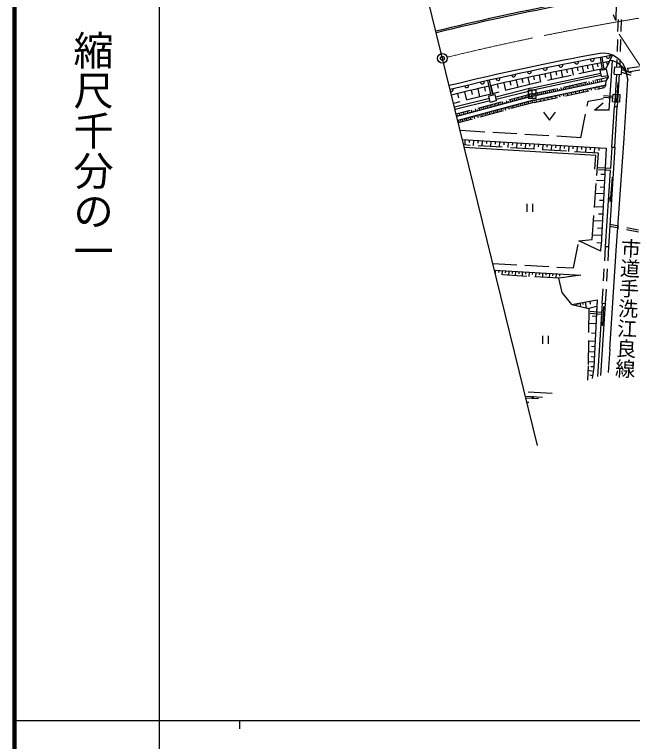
# Model space of a CAD drawing. Units: millimetres, scale not verified. Extents: x 40000 to 680000, y 20000 to 380000.
# Drawn here: x 40000 to 116966, y 202409 to 292960 of the extents above; entities that cross this region are included whole.
import ezdxf
from ezdxf.enums import TextEntityAlignment as Align

# ---------------------------------------------------------------- set-up
doc = ezdxf.new("R2010")
doc.units = ezdxf.units.MM
doc.header["$LTSCALE"] = 1000
doc.header["$PDMODE"] = 32
doc.header["$PDSIZE"] = 500
doc.linetypes.add('CHAIN', pattern=[18.5, 12, -1.5, 3.5, -1.5])
for name, color, linetype, lineweight in [('M-BGD', 7, 'Continuous', 25), ('M-BMK', 2, 'CHAIN', 13), ('M-BMK-ROW', 30, 'Continuous', 25), ('M-BMK-SRVR', 3, 'Continuous', 25), ('M-STR-HTXT', 7, 'Continuous', 13), ('M-TTL', 2, 'Continuous', 140), ('M-TTL-BAND', 7, 'Continuous', 25)]:
    doc.layers.add(name, color=color, linetype=linetype, lineweight=lineweight)
doc.layers.add('M-OTRS', color=6, linetype='Continuous')
doc.styles.add('@ＭＳ ゴシック', font='')
doc.styles.get('@ＭＳ ゴシック').set_extended_font_data('@MS Gothic')

msp = doc.modelspace()

# ---------------------------------------------------------------- linework, layer by layer
at = {"layer": 'M-BGD'}
for p, q in [((105129, 239284), (78924, 346053)), ((114940, 294400), (114901, 292214)), ((114901, 292214), (114622, 292910)), ((115162, 290838), (115210, 292337)), ((115563, 290851), (115611, 292351)), ((115083, 288339), (115131, 289838)), ((115484, 288353), (115531, 289852)), ((113248, 286073), (112975, 287615)), ((113444, 286110), (113172, 287650)), ((113732, 286320), (114499, 287888)), ((114069, 281064), (114500, 287224)), ((114069, 281064), (114500, 287224)), ((114069, 281064), (114500, 287224)), ((114069, 281064), (114500, 287224)), ((115022, 286428), (115051, 287340)), ((115422, 286404), (115452, 287353)), ((109423, 286229), (109583, 285422)), ((110069, 286357), (110149, 285954)), ((113224, 286208), (110292, 285574)), ((110715, 286480), (110862, 285699)), ((111341, 286598), (111414, 286207)), ((111966, 286716), (112107, 285968)), ((112564, 286827), (112632, 286452)), ((112955, 286019), (113742, 286166)), ((113418, 286251), (113732, 286320)), ((113732, 287039), (113797, 286683)), ((113881, 285378), (113742, 286166)), ((114701, 285546), (114757, 286445)), ((114757, 286445), (115655, 286390)), ((115600, 285491), (115655, 286390)), ((116339, 286260), (117817, 286500)), ((116339, 286260), (116411, 285816)), ((104318, 283772), (113020, 285652)), ((113072, 285357), (104391, 283481)), ((104643, 285263), (104735, 284825)), ((105345, 285410), (105526, 284545)), ((106037, 285556), (106128, 285123)), ((109314, 285363), (106382, 284729)), ((106732, 285695), (106901, 284842)), ((107414, 285830), (107498, 285404)), ((108096, 285965), (108261, 285136)), ((108759, 286097), (108842, 285682)), ((113094, 285231), (112955, 286019)), ((113094, 285231), (113881, 285378)), ((113891, 285329), (113881, 285378)), ((114701, 285546), (115600, 285491)), ((114967, 285530), (114721, 281523)), ((115327, 285508), (115080, 281501)), ((115618, 285786), (116758, 285415)), ((115637, 286095), (116814, 285713)), ((116373, 284865), (116204, 285870)), ((116411, 285816), (117889, 286056)), ((99375, 282895), (98955, 284732)), ((99570, 282940), (99150, 284777)), ((100931, 284458), (101143, 283496)), ((101700, 284627), (101806, 284146)), ((102470, 284797), (102672, 283877)), ((103205, 284959), (103307, 284499)), ((103942, 285116), (104126, 284239)), ((105405, 284518), (104198, 284257)), ((104516, 282798), (113679, 284738)), ((108365, 283929), (111297, 284565)), ((110617, 284090), (110551, 284404)), ((111123, 284197), (111056, 284513)), ((111378, 284251), (111345, 284411)), ((111634, 284305), (111566, 284624)), ((111891, 284360), (111857, 284520)), ((112148, 284414), (112080, 284736)), ((112274, 284778), (113933, 285138)), ((112407, 284469), (112373, 284631)), ((112667, 284524), (112598, 284848)), ((112928, 284579), (112894, 284743)), ((113190, 284635), (113121, 284962)), ((113661, 284223), (113679, 284738)), ((115127, 284475), (114991, 282020)), ((115127, 284475), (114991, 282020)), ((115918, 277564), (116373, 284865)), ((115918, 277564), (116373, 284865)), ((115918, 277564), (116373, 284865)), ((115918, 277564), (116373, 284865)), ((96863, 283524), (96987, 283004)), ((97696, 283721), (97932, 282697)), ((98516, 283910), (98634, 283398)), ((99336, 284099), (99565, 283103)), ((104301, 283768), (99937, 282681)), ((104363, 283474), (100004, 282388)), ((100133, 284282), (100242, 283783)), ((104198, 284257), (101287, 283532)), ((104318, 283772), (104301, 283768)), ((104391, 283481), (104363, 283474)), ((104456, 283080), (107388, 283717)), ((104633, 282312), (113661, 284223)), ((106190, 283153), (106128, 283443)), ((106679, 283256), (106617, 283549)), ((106924, 283308), (106892, 283456)), ((107168, 283360), (107106, 283655)), ((107413, 283412), (107381, 283561)), ((107657, 283463), (107594, 283762)), ((107902, 283515), (107870, 283666)), ((108147, 283567), (108083, 283868)), ((108391, 283619), (108359, 283770)), ((108636, 283671), (108571, 283974)), ((108617, 282849), (111552, 283470)), ((108880, 283722), (108848, 283875)), ((109125, 283774), (109060, 284080)), ((109372, 283826), (109339, 283980)), ((109618, 283879), (109553, 284187)), ((109867, 283931), (109834, 284087)), ((110116, 283984), (110050, 284295)), ((110057, 283460), (110088, 283314)), ((110302, 283512), (110364, 283219)), ((110367, 284037), (110333, 284194)), ((110546, 283564), (110577, 283417)), ((110791, 283616), (110853, 283322)), ((110870, 284144), (110837, 284302)), ((111035, 283667), (111066, 283521)), ((111280, 283719), (111342, 283426)), ((111524, 283771), (111555, 283624)), ((111769, 283823), (111831, 283529)), ((112014, 283874), (112045, 283728)), ((112258, 283926), (112320, 283633)), ((112503, 283978), (112534, 283831)), ((112530, 283677), (113486, 283879)), ((112747, 284030), (112809, 283736)), ((112992, 284082), (113023, 283935)), ((113236, 284133), (113299, 283840)), ((113481, 284185), (113512, 284038)), ((113661, 284223), (113486, 283879)), ((104516, 282798), (95077, 280239)), ((95188, 283123), (95318, 282598)), ((96030, 283326), (96278, 282284)), ((99341, 283047), (96430, 282322)), ((99083, 282828), (99863, 283007)), ((99258, 282064), (99083, 282828)), ((100316, 283290), (99535, 283096)), ((100038, 282242), (99863, 283007)), ((104456, 283080), (101558, 282306)), ((102789, 282330), (102712, 282614)), ((103031, 282396), (102992, 282537)), ((103272, 282461), (103195, 282743)), ((103513, 282527), (103475, 282667)), ((103754, 282592), (103678, 282872)), ((103996, 282657), (103958, 282797)), ((104237, 282723), (104161, 283001)), ((104478, 282788), (104440, 282928)), ((104722, 282842), (104663, 283125)), ((104704, 282020), (107639, 282642)), ((104967, 282894), (104937, 283037)), ((105212, 282946), (105151, 283231)), ((105456, 282997), (105426, 283141)), ((105701, 283049), (105640, 283337)), ((105655, 282528), (105686, 282382)), ((105899, 282580), (105961, 282287)), ((105945, 283101), (105915, 283246)), ((106144, 282632), (106175, 282485)), ((106388, 282684), (106450, 282390)), ((106434, 283205), (106403, 283351)), ((106633, 282735), (106664, 282589)), ((106877, 282787), (106940, 282494)), ((107122, 282839), (107153, 282692)), ((107367, 282891), (107429, 282597)), ((107611, 282943), (107642, 282796)), ((107856, 282994), (107918, 282701)), ((108100, 283046), (108131, 282899)), ((108345, 283098), (108407, 282804)), ((108589, 283150), (108621, 283003)), ((108834, 283201), (108896, 282908)), ((109079, 283253), (109110, 283106)), ((109323, 283305), (109385, 283011)), ((109568, 283357), (109599, 283210)), ((109812, 283409), (109874, 283115)), ((114516, 282541), (113365, 282612)), ((114530, 282761), (113378, 282831)), ((114491, 282144), (114547, 283042)), ((114547, 283042), (115445, 282987)), ((115390, 282089), (115445, 282987)), ((95459, 282081), (94673, 281885)), ((99161, 282487), (94800, 281401)), ((99228, 282195), (94877, 281111)), ((104633, 282312), (95196, 279754)), ((100592, 282048), (97693, 281273)), ((99258, 282064), (100038, 282242)), ((99411, 281414), (99331, 281711)), ((99653, 281480), (99613, 281627)), ((99894, 281545), (99814, 281840)), ((100135, 281611), (100095, 281757)), ((100376, 281676), (100297, 281969)), ((100618, 281742), (100578, 281887)), ((100859, 281807), (100780, 282098)), ((101100, 281872), (101061, 282017)), ((101342, 281938), (101263, 282227)), ((101583, 282003), (101544, 282147)), ((101824, 282069), (101746, 282356)), ((104704, 282020), (101808, 281235)), ((102065, 282134), (102027, 282277)), ((102307, 282199), (102229, 282485)), ((102263, 281669), (102302, 281525)), ((102504, 281735), (102583, 281445)), ((102548, 282265), (102510, 282407)), ((102745, 281800), (102785, 281655)), ((102987, 281866), (103065, 281576)), ((103228, 281931), (103267, 281786)), ((103469, 281996), (103548, 281707)), ((103710, 282062), (103750, 281917)), ((103952, 282127), (104030, 281838)), ((104193, 282193), (104232, 282048)), ((104434, 282258), (104513, 281969)), ((104676, 282321), (104707, 282174)), ((104921, 282373), (104983, 282080)), ((105165, 282425), (105196, 282278)), ((105410, 282477), (105472, 282183)), ((111336, 281531), (111463, 282153)), ((111463, 282153), (113355, 282506)), ((112249, 281034), (113308, 281948)), ((114491, 282144), (115390, 282089)), ((115141, 282413), (114885, 282427)), ((114885, 282427), (114991, 282020)), ((115141, 282413), (114885, 282427)), ((114885, 282427), (114991, 282020)), ((115116, 282398), (114908, 282410)), ((114908, 282410), (114993, 282068)), ((115116, 282398), (114908, 282410)), ((114908, 282410), (114993, 282068)), ((115091, 282383), (114931, 282392)), ((114931, 282392), (114996, 282116)), ((115091, 282383), (114931, 282392)), ((114931, 282392), (114996, 282116)), ((115066, 282369), (114954, 282375)), ((114954, 282375), (114999, 282164)), ((115066, 282369), (114954, 282375)), ((114954, 282375), (114999, 282164)), ((115041, 282354), (114977, 282358)), ((114977, 282358), (115001, 282212)), ((115041, 282354), (114977, 282358)), ((114977, 282358), (115001, 282212)), ((114991, 282020), (115141, 282413)), ((114991, 282020), (115141, 282413)), ((114993, 282068), (115116, 282398)), ((114993, 282068), (115116, 282398)), ((114996, 282116), (115091, 282383)), ((114996, 282116), (115091, 282383)), ((114999, 282164), (115066, 282369)), ((114999, 282164), (115066, 282369)), ((115001, 282212), (115041, 282354)), ((115001, 282212), (115041, 282354)), ((115017, 282340), (115001, 282340)), ((115001, 282340), (115005, 282276)), ((115017, 282340), (115001, 282340)), ((115001, 282340), (115005, 282276)), ((115005, 282276), (115017, 282340)), ((115005, 282276), (115017, 282340)), ((94800, 281401), (94792, 281399)), ((94800, 281401), (94792, 281399)), ((94800, 281401), (94792, 281399)), ((94807, 281403), (94800, 281401)), ((94877, 281111), (94864, 281107)), ((94877, 281111), (94864, 281107)), ((94877, 281111), (94865, 281108)), ((94889, 281114), (94877, 281111)), ((96727, 281015), (95000, 280553)), ((96017, 280494), (95934, 280803)), ((96263, 280561), (96221, 280714)), ((96508, 280627), (96425, 280934)), ((96752, 280694), (96711, 280846)), ((96996, 280760), (96913, 281065)), ((97238, 280825), (97197, 280977)), ((97481, 280891), (97399, 281194)), ((97722, 280957), (97681, 281107)), ((97963, 281022), (97882, 281323)), ((100843, 280974), (97948, 280189)), ((98205, 281087), (98164, 281237)), ((98446, 281153), (98365, 281452)), ((98687, 281218), (98647, 281367)), ((98929, 281284), (98848, 281582)), ((98885, 280753), (98924, 280608)), ((99126, 280819), (99205, 280529)), ((99170, 281349), (99130, 281497)), ((99367, 280884), (99407, 280739)), ((99609, 280950), (99687, 280660)), ((99850, 281015), (99889, 280870)), ((100091, 281080), (100170, 280791)), ((100332, 281146), (100372, 281001)), ((100574, 281211), (100652, 280922)), ((100815, 281277), (100854, 281132)), ((101056, 281342), (101135, 281053)), ((101298, 281408), (101337, 281263)), ((101539, 281473), (101617, 281183)), ((101780, 281538), (101819, 281394)), ((102021, 281604), (102100, 281314)), ((105879, 280796), (106629, 279796)), ((106629, 279796), (107379, 280796)), ((114069, 281064), (112249, 281034)), ((114069, 281064), (112249, 281034)), ((114069, 281064), (112249, 281034)), ((114069, 281064), (112249, 281034)), ((114399, 276453), (114721, 281523)), ((114399, 276453), (114721, 281523)), ((114721, 281523), (115080, 281501)), ((114721, 281523), (115080, 281501)), ((114721, 281523), (115080, 281501)), ((114721, 281523), (115080, 281501)), ((114758, 276430), (115080, 281501)), ((114758, 276430), (115080, 281501)), ((95275, 280293), (95233, 280448)), ((96982, 279927), (95268, 279462)), ((95524, 280361), (95440, 280671)), ((95507, 279837), (95546, 279692)), ((95770, 280427), (95729, 280582)), ((95748, 279903), (95827, 279613)), ((95989, 279968), (96029, 279823)), ((96231, 280033), (96309, 279744)), ((96472, 280099), (96511, 279954)), ((96713, 280164), (96792, 279875)), ((96954, 280230), (96994, 280085)), ((97196, 280295), (97274, 280006)), ((97437, 280361), (97476, 280216)), ((97678, 280426), (97757, 280137)), ((97920, 280492), (97959, 280347)), ((98161, 280557), (98239, 280267)), ((98402, 280622), (98441, 280478)), ((98643, 280688), (98722, 280398)), ((110539, 277611), (111137, 280551)), ((95265, 279772), (95344, 279482)), ((98560, 278320), (95566, 278497)), ((102553, 278084), (99559, 278261)), ((106546, 277847), (103552, 278025)), ((95774, 277401), (113706, 276303)), ((96107, 277380), (96066, 276708)), ((96645, 277347), (96624, 277011)), ((97182, 277314), (97141, 276642)), ((97720, 277282), (97699, 276945)), ((98258, 277249), (98217, 276576)), ((98795, 277216), (98775, 276880)), ((99333, 277183), (99292, 276510)), ((99871, 277150), (99851, 276814)), ((100409, 277117), (100368, 276445)), ((110539, 277611), (107545, 277788)), ((114919, 263511), (115918, 277564)), ((114919, 263511), (115918, 277564)), ((114919, 263511), (115918, 277564)), ((114919, 263511), (115918, 277564)), ((96763, 276665), (95942, 276716)), ((112412, 275406), (96017, 276411)), ((112412, 275406), (96017, 276411)), ((100756, 276421), (97761, 276604)), ((100947, 277084), (100926, 276748)), ((101485, 277051), (101444, 276379)), ((104748, 276176), (101754, 276360)), ((102023, 277018), (102002, 276682)), ((102561, 276985), (102520, 276313)), ((103099, 276952), (103079, 276616)), ((103637, 276919), (103596, 276247)), ((104175, 276887), (104155, 276550)), ((104714, 276854), (104672, 276181)), ((105252, 276821), (105231, 276484)), ((105790, 276788), (105749, 276115)), ((106329, 276755), (106308, 276418)), ((106867, 276722), (106826, 276049)), ((107405, 276689), (107385, 276352)), ((107944, 276656), (107903, 275983)), ((108482, 276623), (108462, 276286)), ((109021, 276590), (108980, 275917)), ((109559, 276557), (109539, 276221)), ((110098, 276524), (110057, 275851)), ((110637, 276491), (110616, 276155)), ((111175, 276458), (111134, 275785)), ((111714, 276425), (111693, 276089)), ((112253, 276392), (112212, 275719)), ((112792, 276359), (112771, 276023)), ((113706, 276303), (113078, 264251)), ((113706, 276303), (113576, 273813)), ((113706, 276303), (113576, 273813)), ((113706, 276303), (113576, 273813)), ((113706, 276303), (113576, 273813)), ((114758, 276430), (113986, 264058)), ((114399, 276453), (114231, 273765)), ((114399, 276453), (114758, 276430)), ((114399, 276453), (114758, 276430)), ((108741, 275932), (105746, 276115)), ((112733, 275687), (109739, 275870)), ((112285, 273697), (112412, 275406)), ((112285, 273697), (112412, 275406)), ((112529, 272928), (112733, 275687)), ((113576, 273807), (112598, 273858)), ((114216, 273516), (112746, 273624)), ((114216, 273516), (112746, 273624)), ((114231, 273765), (112764, 273873)), ((114231, 273765), (112764, 273873)), ((113627, 264080), (114216, 273516)), ((113535, 273025), (113046, 273050)), ((114425, 272707), (114188, 269677)), ((114425, 272707), (114188, 269677)), ((112234, 268939), (112455, 271931)), ((113494, 272242), (112482, 272295)), ((113452, 271433), (112946, 271459)), ((113410, 270623), (112363, 270678)), ((114347, 270066), (114092, 270086)), ((114092, 270086), (114188, 269677)), ((114347, 270066), (114092, 270086)), ((114092, 270086), (114188, 269677)), ((114322, 270052), (114114, 270068)), ((114114, 270068), (114192, 269725)), ((114322, 270052), (114114, 270068)), ((114114, 270068), (114192, 269725)), ((114297, 270037), (114137, 270050)), ((114137, 270050), (114196, 269773)), ((114297, 270037), (114137, 270050)), ((114137, 270050), (114196, 269773)), ((114271, 270023), (114160, 270032)), ((114160, 270032), (114199, 269820)), ((114271, 270023), (114160, 270032)), ((114160, 270032), (114199, 269820)), ((114246, 270009), (114182, 270014)), ((114182, 270014), (114203, 269868)), ((114246, 270009), (114182, 270014)), ((114182, 270014), (114203, 269868)), ((114188, 269677), (114347, 270066)), ((114188, 269677), (114347, 270066)), ((114192, 269725), (114322, 270052)), ((114192, 269725), (114322, 270052)), ((114196, 269773), (114297, 270037)), ((114196, 269773), (114297, 270037)), ((114199, 269820), (114271, 270023)), ((114199, 269820), (114271, 270023)), ((114203, 269868), (114246, 270009)), ((114203, 269868), (114246, 270009)), ((114221, 269995), (114205, 269996)), ((114205, 269996), (114208, 269932)), ((114221, 269995), (114205, 269996)), ((114205, 269996), (114208, 269932)), ((114208, 269932), (114221, 269995)), ((114208, 269932), (114221, 269995)), ((103815, 269391), (103815, 268391)), ((104565, 268391), (104565, 269391)), ((113323, 268948), (112239, 269004)), ((113366, 269786), (112843, 269813)), ((113277, 268081), (112736, 268109)), ((111939, 264950), (112160, 267942)), ((113232, 267214), (112111, 267272)), ((113186, 266317), (112625, 266346)), ((114145, 266608), (115260, 266383)), ((115286, 266582), (114158, 266809)), ((117736, 266088), (116266, 266384)), ((113139, 265419), (111978, 265480)), ((116240, 266185), (117710, 265889)), ((110301, 264773), (111939, 264950)), ((113006, 263463), (110301, 264773)), ((113006, 263463), (110301, 264773)), ((113006, 263463), (110301, 264773)), ((113006, 263463), (110301, 264773)), ((113090, 264491), (112510, 264521)), ((109613, 261391), (110211, 264331)), ((113006, 263463), (113078, 264251)), ((113006, 263463), (113078, 264251)), ((113006, 263463), (113078, 264251)), ((113006, 263463), (113078, 264251)), ((113518, 262285), (113627, 264080)), ((113627, 264080), (113986, 264058)), ((113627, 264080), (113986, 264058)), ((113986, 264058), (113880, 262262)), ((114136, 251287), (114919, 263511)), ((114136, 251287), (114919, 263511)), ((114136, 251287), (114919, 263511)), ((114136, 251287), (114919, 263511)), ((99563, 261961), (102558, 261791)), ((103557, 261734), (106552, 261565)), ((99772, 261109), (110516, 260493)), ((99884, 261103), (99863, 260738)), ((100303, 261079), (100288, 260817)), ((100722, 261055), (100692, 260531)), ((101141, 261031), (101126, 260769)), ((101561, 261007), (101531, 260482)), ((101981, 260983), (101966, 260720)), ((102401, 260959), (102371, 260433)), ((102821, 260934), (102806, 260672)), ((103242, 260910), (103212, 260384)), ((103663, 260886), (103648, 260623)), ((104084, 260862), (104054, 260335)), ((104506, 260838), (104491, 260574)), ((104928, 260814), (104897, 260286)), ((105350, 260789), (105335, 260525)), ((107550, 261508), (109613, 261391)), ((113367, 259790), (113457, 261287)), ((113821, 261264), (113732, 259766)), ((103822, 260348), (100827, 260522)), ((107815, 260116), (104820, 260290)), ((105772, 260765), (105742, 260236)), ((106195, 260741), (106180, 260476)), ((106618, 260716), (106587, 260187)), ((107041, 260692), (107026, 260428)), ((107465, 260668), (107434, 260138)), ((110516, 260493), (107815, 260116)), ((110516, 260493), (107815, 260116)), ((108225, 258328), (107815, 260116)), ((107889, 260644), (107873, 260379)), ((109421, 256823), (108225, 258328)), ((113197, 256996), (113306, 258791)), ((113673, 258768), (113566, 256972)), ((111650, 257235), (111716, 256879)), ((112570, 257405), (112497, 255915)), ((112570, 257405), (112497, 255915)), ((112570, 257405), (112497, 255915)), ((112570, 257405), (112497, 255915)), ((109421, 256823), (111516, 256348)), ((109912, 256914), (109951, 256703)), ((110158, 256959), (110178, 256854)), ((110404, 257005), (110482, 256582)), ((110742, 257067), (110781, 256856)), ((111080, 257130), (111211, 256417)), ((111516, 256348), (111491, 253348)), ((112531, 256602), (111516, 256348)), ((113197, 256996), (112612, 247864)), ((113566, 256972), (112992, 248006)), ((113197, 256996), (113566, 256972)), ((113197, 256996), (113566, 256972)), ((113374, 256580), (113226, 254211)), ((113374, 256580), (113226, 254211)), ((113088, 255611), (111695, 255737)), ((113088, 255611), (111695, 255737)), ((113103, 255860), (111718, 255986)), ((113103, 255860), (111718, 255986)), ((112469, 255347), (111961, 255372)), ((112424, 254423), (111501, 254490)), ((113379, 254602), (113123, 254618)), ((113123, 254618), (113226, 254211)), ((113379, 254602), (113123, 254618)), ((113123, 254618), (113226, 254211)), ((113354, 254587), (113146, 254601)), ((113146, 254601), (113229, 254259)), ((113354, 254587), (113146, 254601)), ((113146, 254601), (113229, 254259)), ((113329, 254573), (113169, 254583)), ((113169, 254583), (113232, 254307)), ((113329, 254573), (113169, 254583)), ((113169, 254583), (113232, 254307)), ((113304, 254559), (113192, 254566)), ((113192, 254566), (113235, 254354)), ((113304, 254559), (113192, 254566)), ((113192, 254566), (113235, 254354)), ((113279, 254544), (113215, 254548)), ((113215, 254548), (113238, 254402)), ((113279, 254544), (113215, 254548)), ((113215, 254548), (113238, 254402)), ((113226, 254211), (113379, 254602)), ((113226, 254211), (113379, 254602)), ((113229, 254259), (113354, 254587)), ((113229, 254259), (113354, 254587)), ((113232, 254307), (113329, 254573)), ((113232, 254307), (113329, 254573)), ((113235, 254354), (113304, 254559)), ((113235, 254354), (113304, 254559)), ((113238, 254402), (113279, 254544)), ((113238, 254402), (113279, 254544)), ((113254, 254530), (113238, 254531)), ((113238, 254531), (113242, 254466)), ((113254, 254530), (113238, 254531)), ((113238, 254531), (113242, 254466)), ((113242, 254466), (113254, 254530)), ((113242, 254466), (113254, 254530)), ((105741, 252949), (105741, 251949)), ((106491, 251949), (106491, 252949)), ((112366, 253239), (111865, 253264)), ((111483, 252348), (111458, 249348)), ((112318, 252243), (111482, 252284)), ((112252, 250907), (111471, 250945)), ((112285, 251575), (111867, 251596)), ((114136, 251287), (113956, 248368)), ((114136, 251287), (113956, 248368)), ((114136, 251287), (113956, 248368)), ((114136, 251287), (113956, 248368)), ((112222, 250282), (111831, 250301)), ((111457, 249198), (111366, 247397)), ((112191, 249658), (111461, 249693)), ((112163, 249073), (111798, 249091)), ((112081, 248495), (111427, 248599)), ((112158, 248982), (111940, 247612)), ((112158, 248982), (111940, 247612)), ((112158, 248982), (111940, 247612)), ((112158, 248982), (111940, 247612)), ((111997, 247972), (111670, 248024)), ((103620, 245432), (105767, 245299)), ((103620, 245432), (105767, 245299)), ((106957, 245746), (103964, 245940)), ((106960, 245746), (106957, 245746)), ((106959, 245746), (106957, 245746)), ((106960, 245746), (106957, 245746)), ((106959, 245746), (106957, 245746)), ((106960, 245746), (106957, 245746)), ((106959, 245746), (106957, 245746)), ((106960, 245746), (106957, 245746)), ((106959, 245746), (106957, 245746)), ((103675, 245209), (105262, 245110)), ((103675, 245209), (105262, 245110)), ((103807, 244669), (104049, 244655)), ((104420, 245162), (104429, 245186)), ((104420, 245162), (104429, 245186)), ((104619, 245150), (104420, 245162)), ((104619, 245150), (104420, 245162)), ((104429, 245186), (104443, 245205)), ((104429, 245186), (104443, 245205)), ((104612, 245162), (104429, 245174)), ((104612, 245162), (104429, 245174)), ((104433, 245185), (104609, 245175)), ((104433, 245185), (104609, 245175)), ((104444, 245357), (104438, 245382)), ((104438, 245382), (104637, 245369)), ((104444, 245357), (104438, 245382)), ((104438, 245382), (104637, 245369)), ((104606, 245187), (104438, 245197)), ((104606, 245187), (104438, 245197)), ((104443, 245205), (104464, 245224)), ((104443, 245205), (104464, 245224)), ((104455, 245336), (104444, 245357)), ((104455, 245336), (104444, 245357)), ((104445, 245369), (104629, 245358)), ((104445, 245369), (104629, 245358)), ((104624, 245346), (104448, 245357)), ((104624, 245346), (104448, 245357)), ((104451, 245345), (104619, 245334)), ((104451, 245345), (104619, 245334)), ((104451, 245208), (104595, 245199)), ((104451, 245208), (104595, 245199)), ((104474, 245315), (104455, 245336)), ((104474, 245315), (104455, 245336)), ((104606, 245323), (104463, 245332)), ((104606, 245323), (104463, 245332)), ((104464, 245224), (104484, 245234)), ((104464, 245224), (104484, 245234)), ((104583, 245212), (104464, 245220)), ((104583, 245212), (104464, 245220)), ((104474, 245319), (104594, 245312)), ((104474, 245319), (104594, 245312)), ((104493, 245302), (104474, 245315)), ((104493, 245302), (104474, 245315)), ((104484, 245234), (104509, 245241)), ((104484, 245234), (104509, 245241)), ((104484, 245230), (104564, 245225)), ((104484, 245230), (104564, 245225)), ((104573, 245301), (104493, 245306)), ((104573, 245301), (104493, 245306)), ((104516, 245293), (104493, 245302)), ((104516, 245293), (104493, 245302)), ((104509, 245241), (104541, 245239)), ((104509, 245241), (104541, 245239)), ((104548, 245291), (104516, 245293)), ((104548, 245291), (104516, 245293)), ((104541, 245239), (104564, 245229)), ((104541, 245239), (104564, 245229)), ((104573, 245297), (104548, 245291)), ((104573, 245297), (104548, 245291)), ((104564, 245229), (104584, 245216)), ((104564, 245229), (104584, 245216)), ((104593, 245308), (104573, 245297)), ((104593, 245308), (104573, 245297)), ((104584, 245216), (104602, 245195)), ((104584, 245216), (104602, 245195)), ((104615, 245326), (104593, 245308)), ((104615, 245326), (104593, 245308)), ((104602, 245195), (104613, 245174)), ((104602, 245195), (104613, 245174)), ((104613, 245174), (104619, 245150)), ((104613, 245174), (104619, 245150)), ((104628, 245346), (104615, 245326)), ((104628, 245346), (104615, 245326)), ((104637, 245369), (104628, 245346)), ((104637, 245369), (104628, 245346))]:
    msp.add_line(p, q, dxfattribs=at)
for points in [[(113933, 285138), (113881, 285378), (113933, 285138), (113679, 284738)], [(109421, 256823), (112570, 257405), (112158, 248982), (111940, 247612)]]:
    msp.add_lwpolyline(points, dxfattribs=at)
for centre, radius, start, end in [((169570, -23277), 323475, 100.99939, 103.78965), ((169570, -23277), 323275, 100.99939, 103.78965), ((169570, -23277), 316500, 100.30887, 103.78965), ((113303, 285137), 3000, 14.15141, 97.49488), ((169570, -23277), 316000, 100.03633, 103.78965), ((110002, 287048), 250, 190.54127, 10.54127), ((111968, 287414), 250, 190.54127, 10.54127), ((169570, -23277), 315300, 100.12915, 100.28135), ((113935, 287780), 250, 190.54127, 10.54127), ((169570, -23277), 315300, 100.31769, 102.87624), ((106080, 286264), 250, 191.66102, 11.66102), ((108039, 286669), 250, 191.66102, 11.66102), ((102165, 285446), 250, 192.78077, 12.78077), ((104121, 285860), 250, 191.66102, 11.66102), ((98264, 284561), 250, 192.78077, 12.78077), ((100214, 285003), 250, 192.78077, 12.78077), ((94373, 283631), 250, 253.74321, 13.90052), ((169570, -23277), 315300, 102.91258, 103.78965), ((96315, 284112), 250, 193.90052, 13.90052)]:
    msp.add_arc(centre, radius, start, end, dxfattribs=at)
msp.add_open_spline([(114208, 287294), (114602, 287206), (114800, 287155), (115130, 286943), (115469, 286725), (115628, 286545), (115867, 286220), (116202, 285763), (116237, 285470), (116373, 284861)], degree=3, knots=[0, 0, 0, 0, 1, 1, 1, 2, 2, 2, 3, 3, 3, 3], dxfattribs=at)
at = {"layer": 'M-BMK'}
for start, end in [(99.31454, 102.00003), (101.99916, 103.68222)]:
    msp.add_arc((169570, -23277), 320000, start, end, dxfattribs=at)
at = {"layer": 'M-BMK-ROW'}
for p, q in [((104962, 283552), (103962, 283552)), ((103962, 283552), (103962, 282552)), ((104462, 282552), (104462, 283552)), ((104962, 282552), (104962, 283552)), ((104962, 283052), (103962, 283052)), ((103962, 282552), (104962, 282552))]:
    msp.add_line(p, q, dxfattribs=at)
at = {"layer": 'M-BMK-SRVR'}
msp.add_circle((93295, 287500), 600, dxfattribs=at)
at = {"layer": 'M-OTRS'}
msp.add_point((93295, 287500), dxfattribs=at)
at = {"layer": 'M-STR-HTXT'}
msp.add_line((115313, 290534), (125014, 275675), dxfattribs=at)
at = {"layer": 'M-TTL'}
msp.add_line((40000, 380000), (40000, 20000), dxfattribs=at)
at = {"layer": 'M-TTL-BAND'}
for p, q in [((58000, 370000), (58000, 20000)), ((40000, 205000), (579000, 205000)), ((68000, 205000), (68000, 204000))]:
    msp.add_line(p, q, dxfattribs=at)

# ---------------------------------------------------------------- texts
at = {"layer": 'M-BGD', "style": '@ＭＳ ゴシック'}
msp.add_text('市道手洗江良線', height=1833, rotation=267.229, dxfattribs=at).set_placement((115358, 265161), align=Align.BOTTOM_LEFT)
at = {"layer": 'M-TTL-BAND', "style": '@ＭＳ ゴシック'}
msp.add_text('縮尺千分の一', height=3666, rotation=270, dxfattribs=at).set_placement((49777, 261031), align=Align.MIDDLE_RIGHT)

doc.saveas('drawing.dxf')
